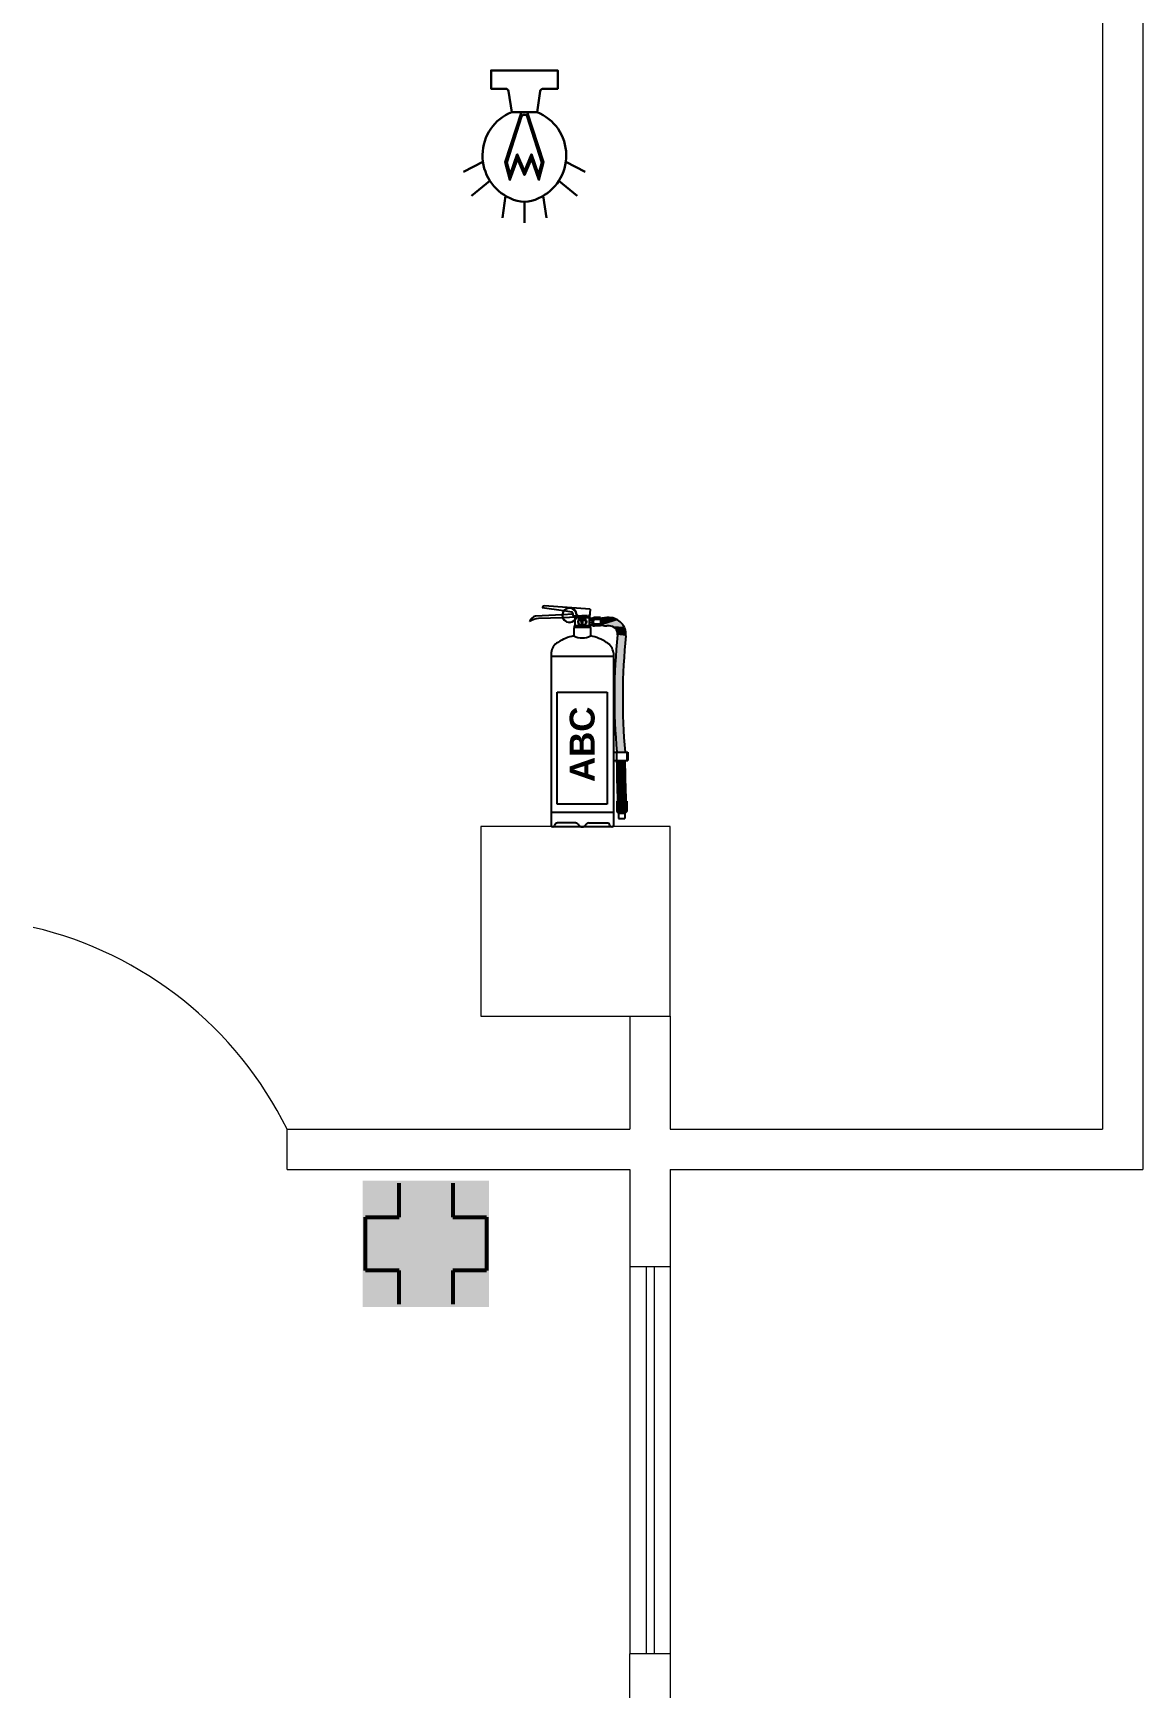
# Model space of a CAD drawing. Header units: inches. Extents: x -250485 to 735580, y -140410 to 288049.
# Drawn here: x 48902.3 to 49039.8, y 21495.1 to 21700.2 of the extents above; entities that cross this region are included whole.
import ezdxf

# ---------------------------------------------------------------- set-up
doc = ezdxf.new("R2010")
doc.units = ezdxf.units.IN
doc.header["$MEASUREMENT"] = 0
doc.layers.get('0').update_dxf_attribs({"lineweight": 0})
for name, color, linetype, lineweight in [('COLUMN-2', 102, 'Continuous', 0), ('DIM 01', 250, 'Continuous', 9), ('DIM_WORKING', 7, 'Continuous', 0), ('DOOR', 222, 'Continuous', 0), ('Emergency Light', 251, 'Continuous', 15), ('sheet', 7, 'Continuous', 15), ('wall', 7, 'Continuous', 0), ('WALL (I)', 7, 'Continuous', 0), ('window', 140, 'Continuous', 0)]:
    doc.layers.add(name, color=color, linetype=linetype, lineweight=lineweight)
doc.layers.add('FIREACC', color=30, linetype='Continuous')
doc.layers.add('OUTSIDE', color=253, linetype='Continuous')
doc.styles.get("Standard").update_dxf_attribs({"font": 'arialbd.ttf', "height": 24})

# ---------------------------------------------------------------- blocks, each defined once
blk = doc.blocks.new('A$C16DB04AD')
at = {"layer": 'Emergency Light', "color": 154, "lineweight": 30}
for p, q in [((-6.54, -14.39), (-9.59, -15.98)), ((6.54, -14.39), (9.59, -15.98)), ((-5.43, -17.4), (-8.33, -19.77)), ((5.43, -17.4), (8.33, -19.77)), ((-2.95, -19.78), (-3.46, -23.22)), ((0, -20.7), (0, -24)), ((2.95, -19.78), (3.46, -23.22))]:
    blk.add_line(p, q, dxfattribs=at)
blk.add_lwpolyline([(-2, -6.57), (-2.49, -3.28, 0.371278), (-2.94, -2.89), (-5.25, -2.89), (-5.25, 0), (5.25, 0), (5.25, -2.89), (2.94, -2.89, 0.371278), (2.49, -3.28), (2, -6.57)], format="xyb", dxfattribs=at)
at = {"layer": 'Emergency Light', "color": 1, "lineweight": 30}
blk.add_lwpolyline([(-0.43, -6.57), (-3.01, -14.48), (-2.28, -17.27), (-1.1, -13.91), (0, -16.5), (1.1, -13.91), (2.28, -17.27), (3.01, -14.48), (0.43, -6.57)], dxfattribs=at)
blk.add_lwpolyline([(0.43, -7.28, 0.690361), (-0.43, -7.28), (-2.75, -14.5), (-2.25, -16.42), (-1.12, -13.21), (0, -15.86), (1.12, -13.21), (2.25, -16.42), (2.75, -14.5), (0.43, -7.28)], format="xyb", dxfattribs=at)
at = {"layer": 'Emergency Light', "color": 154, "lineweight": 30}
blk.add_lwpolyline([(-2.02, -6.58), (2, -6.57)], dxfattribs=at)
for centre, radius, start, end in [((0.78, -13.41), 7.38, 112.0671, 245.9767), ((-0.78, -13.41), 7.38, 294.0233, 67.9329), ((0, -15.96), 4.74, 241.9689, 298.0311)]:
    blk.add_arc(centre, radius, start, end, dxfattribs=at)
blk = doc.blocks.new('er32')
at = {"lineweight": 53, "ltscale": 100000}
h = blk.add_hatch(color=98, dxfattribs=at)
h.paths.add_polyline_path([(-274598.8, 140480.8), (-274598.8, 140402.5), (-274520.5, 140402.5), (-274520.5, 140480.8)])
h.paths.add_polyline_path([(-274576.2, 140479.2), (-274543, 140479.2), (-274543, 140458.2), (-274522.1, 140458.2), (-274522.1, 140425.1), (-274543, 140425.1), (-274543, 140404.2), (-274576.2, 140404.2), (-274576.2, 140425.1), (-274597.1, 140425.1), (-274597.1, 140458.2), (-274576.2, 140458.2)], flags=16)
blk.add_hatch(color=7, dxfattribs=at).paths.add_polyline_path([(-274543, 140425.1), (-274522.1, 140425.1), (-274522.1, 140458.2), (-274543, 140458.2), (-274543, 140479.2), (-274576.2, 140479.2), (-274576.2, 140458.2), (-274597.1, 140458.2), (-274597.1, 140425.1), (-274576.2, 140425.1), (-274576.2, 140404.2), (-274543, 140404.2)])
at = {"color": 75, "lineweight": 53, "ltscale": 100000}
for p, q in [((-274576.2, 140458.2), (-274576.2, 140479.2)), ((-274543, 140479.2), (-274543, 140458.2)), ((-274597.1, 140425.1), (-274597.1, 140458.2)), ((-274597.1, 140458.2), (-274576.2, 140458.2)), ((-274543, 140458.2), (-274522.1, 140458.2)), ((-274522.1, 140458.2), (-274522.1, 140425.1)), ((-274576.2, 140425.1), (-274597.1, 140425.1)), ((-274576.2, 140404.2), (-274576.2, 140425.1)), ((-274522.1, 140425.1), (-274543, 140425.1)), ((-274543, 140425.1), (-274543, 140404.2))]:
    blk.add_line(p, q, dxfattribs=at)
blk = doc.blocks.new('*U196')
at = {"layer": 'OUTSIDE', "linetype": 'Continuous'}
for points in [[(-100.1, 481.8), (-104.2, 460.2), (-78.9, 477.6)], [(-85.3, 498), (-100.1, 481.8), (-46.6, 485.8)], [(-46.6, 485.8), (-100.1, 481.8), (-64, 484)], [(-64, 484), (-100.1, 481.8), (-78.9, 477.6)], [(-64.2, 504), (-85.3, 498), (-52.4, 503.4)], [(-52.4, 503.4), (-85.3, 498), (-46.6, 502.2)], [(-43.2, 502.2), (-85.3, 498), (-43.2, 485.8)], [(-85.3, 498), (-43.2, 502.2), (-46.6, 502.2)], [(-85.3, 498), (-46.6, 485.8), (-43.2, 485.8)], [(-52.4, 503.4), (-58.3, 504), (-64.2, 504)], [(-46.6, 485.8), (-64, 484), (-52.4, 484.6)], [(-52.4, 484.6), (-64, 484), (-58.3, 484)], [(-78.9, 477.6), (-104.2, 460.2), (-84.3, 462.4)], [(-84.3, 462.4), (-104.2, 460.2), (-76.6, 321.2)], [(-104.2, 460.2), (-96.6, 320.1), (-76.6, 321.2)], [(-96.6, 320.1), (-102.4, 180), (-82.5, 180)], [(-76.6, 321.2), (-96.6, 320.1), (-82.5, 180)], [(-82, 160), (-102.8, 111), (-82.8, 111)], [(-102, 160), (-102.8, 111), (-82, 160)], [(-102.8, 111), (-104.2, 62), (-84.2, 62)], [(-82.8, 111), (-102.8, 111), (-84.2, 62)]]:
    blk.add_solid(points, dxfattribs=at)
blk = doc.blocks.new('*U195')
at = {"layer": 'OUTSIDE', "linetype": 'Continuous'}
for points in [[(0, 488.3), (-0.7, 487.2), (0.9, 485.5)], [(-0.7, 487.2), (-0.3, 486), (0.9, 485.5)], [(0.4, 499.9), (0, 488.3), (0.9, 485.5)], [(0.8, 499.9), (0.4, 499.9), (0.9, 485.5)], [(0.9, 499.9), (0.8, 499.9), (0.9, 485.5)], [(0.9, 499.9), (0.9, 485.5), (1.7, 488.3)], [(1.2, 499.9), (0.9, 499.9), (1.7, 488.3)], [(1.7, 488.3), (0.9, 485.5), (2.4, 487.2)], [(2.4, 487.2), (0.9, 485.5), (2, 486)]]:
    blk.add_solid(points, dxfattribs=at)
blk = doc.blocks.new('ABC')
at = {"layer": 'FIREACC', "color": 11}
for p, q in [((-39151.6, 31714.1), (-39192.8, 31719.9)), ((-39100.5, 31717.2), (-39188.6, 31723.6)), ((-39154.2, 31706.6), (-39205.4, 31703.9)), ((-39153.3, 31701.1), (-39200, 31699.5)), ((-39133.8, 31707.7), (-39153.8, 31706.7)), ((-39127.3, 31701.9), (-39152.9, 31701.1)), ((-39135.7, 31711.8), (-39151.1, 31714)), ((-39133.7, 31709.3), (-39133.9, 31706.3)), ((-39126.8, 31704), (-39131.4, 31703.7)), ((-39129.4, 31697.8), (-39129.4, 31701.2)), ((-39129.4, 31701.2), (-39127.5, 31701.2)), ((-39129.4, 31685.2), (-39129.4, 31697.1)), ((-39127, 31701.2), (-39101.6, 31701.2)), ((-39105.9, 31702.6), (-39126.8, 31701.9)), ((-39105.9, 31705.1), (-39126.3, 31704)), ((-39106, 31703.5), (-39105.9, 31705.1)), ((-39102.2, 31701.2), (-39101.8, 31707.1)), ((-39100.5, 31717.2), (-39101.7, 31701.2)), ((-39101.6, 31685.2), (-39101.6, 31701.2)), ((-39099.5, 31682), (-39131.5, 31682)), ((-39131.5, 31682), (-39131.5, 31666)), ((-39100.3, 31685.2), (-39130.7, 31685.2)), ((-39130.7, 31683.6), (-39130.7, 31682)), ((-39100.3, 31683.6), (-39130.7, 31683.6)), ((-39100.3, 31683.6), (-39100.3, 31682)), ((-39099.5, 31682), (-39099.5, 31666)), ((-39175.5, 31633.6), (-39175.5, 31300.6)), ((-39055.5, 31633.6), (-39055.5, 31300.6)), ((-39128.8, 31305.6), (-39163.6, 31305.6)), ((-39102.2, 31305.6), (-39066.5, 31305.6))]:
    blk.add_line(p, q, dxfattribs=at)
for centre, radius in [((-39115.5, 31693.2), 8), ((-39115.5, 31693.2), 7.11), ((-39104.1, 31703.3), 0.818)]:
    blk.add_circle(centre, radius, dxfattribs=at)
for centre, radius, start, end in [((-39188.8, 31719.6), 4, 85.8388, 175.8388), ((-39201.9, 31687.7), 16.6, 102.0731, 158.0787), ((-39195.2, 31655.6), 44.2, 96.1934, 120.0254), ((-39136.1, 31709.5), 2.4, 355.8388, 82.0095), ((-39131.5, 31706.1), 2.4, 175.8388, 273.0799), ((-39104.1, 31703.3), 1.96, 175.8388, 355.8388), ((-39115, 31581.1), 86.5, 100.9999, 123.208), ((-39130.7, 31684.4), 0.8, 90, 270), ((-39100.3, 31684.4), 0.8, 270, 90), ((-39116, 31581.1), 86.5, 56.792, 79.0001), ((-39149.4, 31630.6), 26.3, 119.5311, 173.3898), ((-39081.6, 31630.6), 26.3, 6.6102, 60.4689), ((-39160, 31298.3), 9.06, 135.2683, 162.981), ((-39164, 31301.8), 3.74, 83.2574, 130.4174), ((-39128.4, 31298.8), 6.79, 39.6417, 93.3999), ((-39102.6, 31298.8), 6.79, 86.6001, 140.3583), ((-39067, 31301.8), 3.74, 49.5826, 96.7426), ((-39071, 31298.3), 9.06, 17.019, 44.7317), ((-39171.3, 31302.3), 4.51, 202.0814, 252.7663), ((-39172.9, 31302.4), 4.45, 276.3773, 340.9868), ((-39115.8, 31305.7), 7.75, 199.8006, 272.52), ((-39115.2, 31305.7), 7.75, 267.48, 340.1994), ((-39058.1, 31302.4), 4.45, 199.0132, 263.6227), ((-39059.7, 31302.3), 4.51, 287.2337, 337.9186)]:
    blk.add_arc(centre, radius, start, end, dxfattribs=at)
at = {"layer": 'OUTSIDE', "color": 11}
for p, q in [((-39125.1, 31706.4), (-39126.9, 31706.4)), ((-39126.9, 31705.7), (-39125.1, 31705.7)), ((-39118.4, 31695), (-39120.3, 31696.2)), ((-39116.2, 31689.4), (-39118.2, 31699.8)), ((-39115.8, 31697.9), (-39116.2, 31688.6)), ((-39115.8, 31697.9), (-39115.5, 31697.9)), ((-39115.8, 31697.9), (-39115.5, 31697.9)), ((-39115.1, 31697.9), (-39115.5, 31697.9)), ((-39115.1, 31697.9), (-39114.8, 31688.6)), ((-39114.8, 31689.4), (-39112.8, 31699.8)), ((-39112.6, 31695), (-39110.7, 31696.2)), ((-39101.7, 31701.2), (-39102.2, 31701.2)), ((-39096.3, 31699.5), (-39101.6, 31699.5)), ((-39096.3, 31695.5), (-39101.6, 31695.5)), ((-39096.3, 31690.9), (-39101.6, 31690.9)), ((-39096.3, 31686.9), (-39101.6, 31686.9)), ((-39096.3, 31699.5), (-39096.3, 31686.9)), ((-39080.4, 31698.9), (-39092, 31698.9)), ((-39080.3, 31697.8), (-39092, 31697.8)), ((-39080.3, 31688.6), (-39092, 31688.6)), ((-39080.4, 31687.5), (-39092, 31687.5)), ((-39080.3, 31701.2), (-39091.7, 31701.2)), ((-39080.3, 31701.2), (-39080.3, 31685.2)), ((-39080.2, 31686.6), (-39077.6, 31686.6)), ((-39080.3, 31685.2), (-39091.7, 31685.2)), ((-39063.4, 31685.2), (-39068.2, 31685.2)), ((-39055.5, 31626), (-39175.5, 31626)), ((-39055.5, 31326), (-39175.5, 31326)), ((-39058.3, 31298), (-39172.7, 31298))]:
    blk.add_line(p, q, dxfattribs=at)
at = {"layer": 'OUTSIDE', "color": 1}
for p, q in [((-39080.2, 31699.8), (-39077.6, 31699.8)), ((-39063.4, 31701.2), (-39068.2, 31701.2)), ((-39163.5, 31341.8), (-39163.5, 31557.8)), ((-39163.5, 31557.8), (-39067.5, 31557.8)), ((-39067.5, 31557.8), (-39067.5, 31341.8)), ((-39055.5, 31442), (-39027.5, 31442)), ((-39049.5, 31442), (-39049.5, 31426)), ((-39029.6, 31442), (-39029.6, 31426)), ((-39027.5, 31442), (-39027.5, 31426)), ((-39055.5, 31426), (-39027.5, 31426)), ((-39067.5, 31341.8), (-39163.5, 31341.8)), ((-39049, 31347.6), (-39049, 31346)), ((-39049, 31347.6), (-39029.8, 31347.6)), ((-39048.6, 31346), (-39049, 31346)), ((-39049, 31346), (-39049, 31328)), ((-39048.6, 31345.9), (-39048.6, 31328)), ((-39043.3, 31346), (-39045.7, 31346)), ((-39045.7, 31345.9), (-39045.7, 31328)), ((-39043.3, 31345.9), (-39043.3, 31328)), ((-39040.6, 31326), (-39040.6, 31346)), ((-39040.6, 31326), (-39040.6, 31346)), ((-39040.6, 31346), (-39038.2, 31346)), ((-39038.2, 31326), (-39038.2, 31346)), ((-39035.6, 31346), (-39033.2, 31346)), ((-39035.6, 31345.9), (-39035.6, 31328)), ((-39033.2, 31345.9), (-39033.2, 31328)), ((-39030.3, 31346), (-39029.8, 31346)), ((-39030.3, 31345.9), (-39030.3, 31328)), ((-39029.8, 31347.6), (-39029.8, 31346)), ((-39029.8, 31346), (-39029.8, 31328)), ((-39047.4, 31326), (-39031.4, 31326)), ((-39046.2, 31325), (-39046.2, 31326)), ((-39032.6, 31325), (-39046.2, 31325)), ((-39045.7, 31325), (-39045.7, 31314)), ((-39033.2, 31324.1), (-39045.7, 31324.1)), ((-39045.7, 31314), (-39033.2, 31314)), ((-39033.2, 31325), (-39033.2, 31314)), ((-39032.6, 31325), (-39032.6, 31326))]:
    blk.add_line(p, q, dxfattribs=at)
at = {"layer": 'OUTSIDE', "color": 11}
for centre, radius, start, end in [((-39140.2, 31705.9), 14, 1.7796, 358.9745), ((-39140.2, 31705.9), 13.6, 1.8369, 358.9415), ((-39126.9, 31706), 0.343, 90, 270), ((-39125.1, 31706), 0.343, 270, 90), ((-39115.5, 31693.2), 5.65, 115.6308, 148.0837), ((-39115.5, 31693.2), 3.41, 125.5003, 148.0837), ((-39115.5, 31687.6), 1.22, 124.1991, 55.3937), ((-39115.5, 31693.2), 3.41, 31.9163, 54.4997), ((-39115.5, 31693.2), 5.65, 31.9163, 64.3692), ((-39091.5, 31693.8), 7.45, 91.1883, 129.7873), ((-39091.5, 31692.6), 7.45, 230.2127, 268.8117), ((-39089.6, 31693.2), 5.13, 117.4534, 242.5466), ((-39091.9, 31700.9), 1.98, 181.0474, 268.0119), ((-39091.9, 31685.5), 1.98, 91.9881, 178.9526), ((-39066.2, 31730.2), 45.1, 255.4552, 267.5164), ((-39063.5, 31669), 32.2, 354.9737, 89.8444), ((-39118, 31687.9), 25.7, 238.3845, 275.6038), ((-39113.4, 31689.8), 27.6, 265.6954, 300.3163), ((-39063.5, 31669), 16.2, 356.2273, 89.6749), ((-37883.4, 31547.2), 1170.2, 174.0773, 185.1556)]:
    blk.add_arc(centre, radius, start, end, dxfattribs=at)
at = {"layer": 'OUTSIDE', "color": 1}
for centre, radius, start, end in [((-39066.2, 31656.2), 45.1, 92.4836, 104.5448), ((-37872.2, 31546.6), 1165.4, 174.1113, 185.1494), ((-35847.1, 31458.9), 3202.3, 180.5894, 181.9925), ((-35847.1, 31458.9), 3186.3, 180.5923, 182.0025), ((-39046.1, 31328.7), 2.97, 192.2541, 244.019), ((-39045.7, 31328.7), 2.97, 192.2541, 244.019), ((-39042.8, 31328.7), 2.97, 192.2541, 244.019), ((-39040.4, 31328.7), 2.97, 192.2541, 244.019), ((-39038.5, 31328.7), 2.97, 295.981, 347.7459), ((-39036.1, 31328.7), 2.97, 295.981, 347.7459), ((-39033.2, 31328.7), 2.97, 295.981, 347.7459), ((-39032.7, 31328.7), 2.97, 295.981, 347.7459)]:
    blk.add_arc(centre, radius, start, end, dxfattribs=at)
at = {"layer": 'OUTSIDE', "color": 11, "linetype": 'Continuous', "xscale": -0.8000000000029104, "yscale": 0.7999999999992724, "zscale": 0.7999999999999443}
blk.add_blockref('*U195', (-39114.8, 31298), dxfattribs=at)
at = {"layer": 'OUTSIDE', "color": 1, "linetype": 'Continuous', "xscale": -0.8000000000029104, "yscale": 0.7999999999992724, "zscale": 0.7999999999999443}
blk.add_blockref('*U196', (-39114.8, 31298), dxfattribs=at)
at = {"layer": 'sheet', "color": 5, "insert": (-39091, 31384.5), "char_height": 48, "width": 165, "attachment_point": 7, "rotation": 90}
blk.add_mtext('{\\C6;ABC}', dxfattribs=at)

msp = doc.modelspace()

# ---------------------------------------------------------------- linework, layer by layer
at = {"layer": 'COLUMN-2', "color": 7}
msp.add_lwpolyline([(48957.75, 21578.4), (48981.25, 21578.4), (48981.25, 21601.9), (48957.75, 21601.9)], close=True, dxfattribs=at)
at = {"layer": 'DIM_WORKING', "color": 7, "ltscale": 30}
for p, q in [((49034.84, 21845.4), (49034.84, 21564.38)), ((49039.84, 21845.4), (49039.84, 21559.38)), ((48976.25, 21578.4), (48976.25, 21564.38)), ((48981.25, 21578.4), (48981.25, 21564.38)), ((48933.75, 21564.38), (48976.25, 21564.38)), ((48981.25, 21564.38), (49034.84, 21564.38)), ((48933.75, 21559.38), (48976.25, 21559.38)), ((48976.25, 21559.38), (48976.25, 21547.38)), ((48981.25, 21559.38), (49039.84, 21559.38)), ((48981.25, 21559.38), (48981.25, 21547.38)), ((48976.25, 21547.38), (48981.25, 21547.38)), ((48981.25, 21499.38), (48976.25, 21499.38)), ((48976.25, 21487.38), (48976.25, 21499.38)), ((48981.25, 21499.38), (48981.25, 21482.38))]:
    msp.add_line(p, q, dxfattribs=at)
at = {"layer": 'DOOR'}
msp.add_arc((48891.45, 21543.47), 47.19, 26.3098, 76.7631, dxfattribs=at)
at = {"layer": 'WALL (I)', "color": 7, "ltscale": 30}
msp.add_line((48933.75, 21559.38), (48933.75, 21564.38), dxfattribs=at)
at = {"layer": 'window', "color": 7, "ltscale": 30}
for p, q in [((48976.25, 21547.38), (48976.25, 21499.38)), ((48978.25, 21547.38), (48978.25, 21499.38)), ((48979.25, 21547.38), (48979.25, 21499.38)), ((48981.25, 21547.38), (48981.25, 21499.38))]:
    msp.add_line(p, q, dxfattribs=at)

# ---------------------------------------------------------------- block references
at = {"layer": 'DIM 01', "color": 63, "lineweight": -2, "xscale": 0.2000000000007276, "yscale": 0.2000000000007276, "zscale": 0.2000000000007276}
msp.add_blockref('er32', (103862.87, -6538.14), dxfattribs=at)
at = {"layer": 'Emergency Light', "lineweight": 30, "xscale": 0.7868064756185049, "yscale": 0.7868064756185049, "zscale": 0.7868064756213451}
msp.add_blockref('A$C16DB04AD', (48963.16, 21695.62), dxfattribs=at)
at = {"layer": 'wall', "color": 1, "lineweight": 53, "xscale": 0.06433683165232651, "yscale": 0.06433683165232651, "zscale": 0.06433683165094806}
msp.add_blockref('ABC', (51486.9, 19588.24), dxfattribs=at)

doc.saveas('drawing.dxf')
